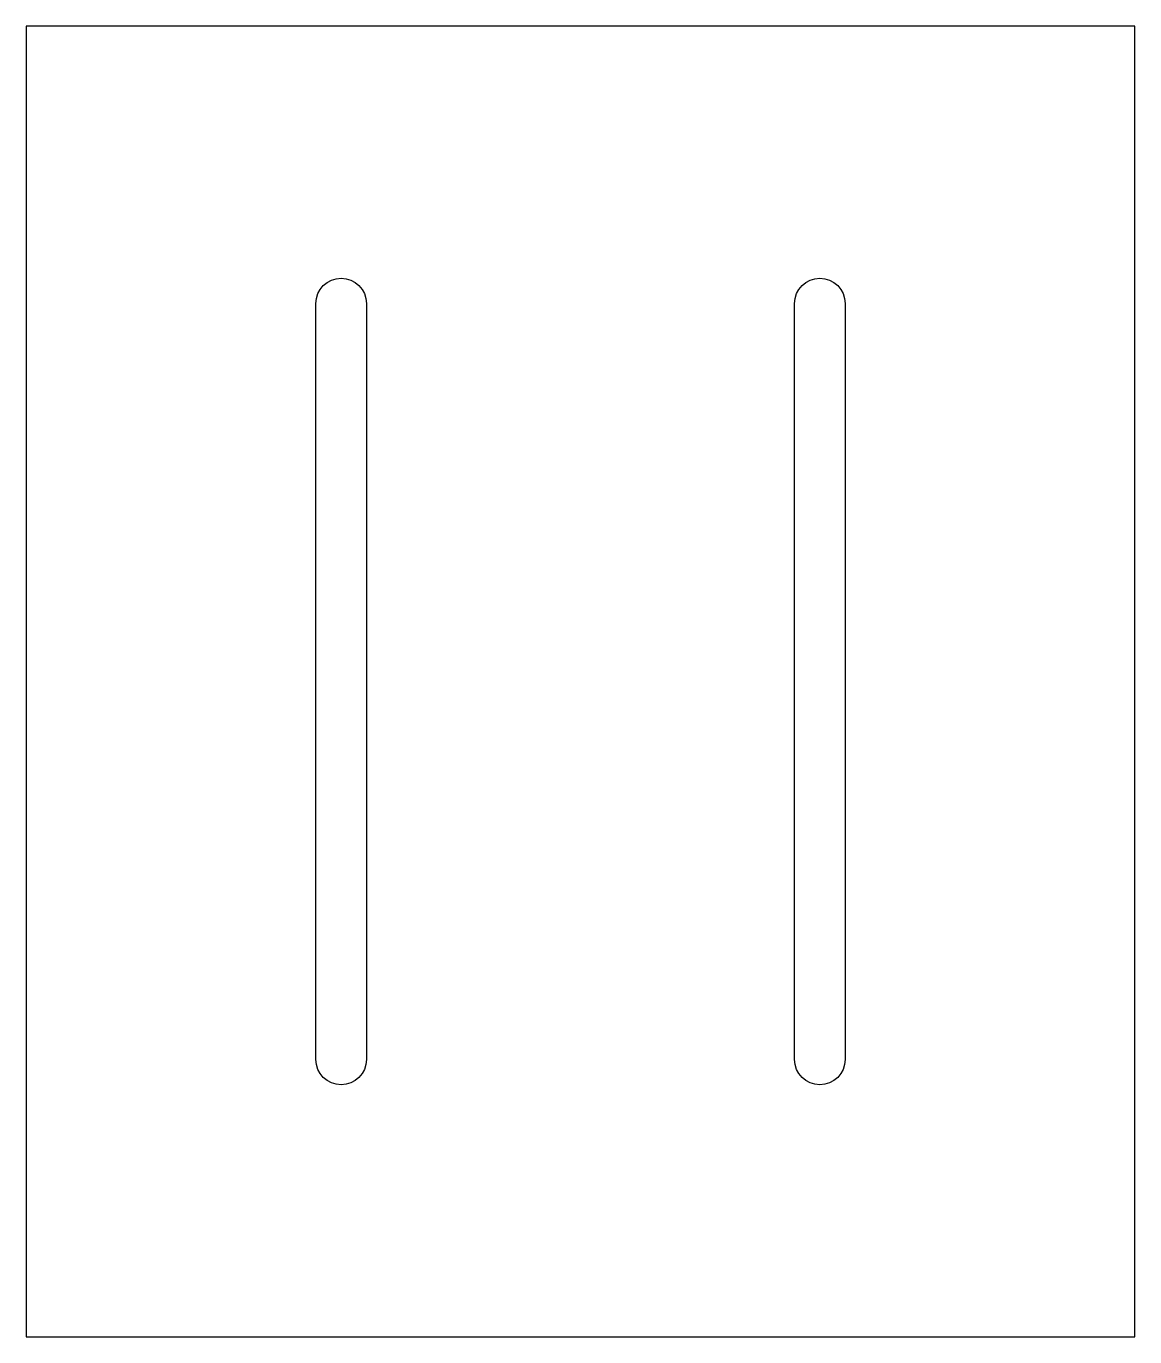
# Model space of a CAD drawing. Header units: millimetres. Extents: x -44 to 44, y -52 to 52.
import ezdxf

# ---------------------------------------------------------------- set-up
doc = ezdxf.new("R2010")
doc.units = ezdxf.units.MM

msp = doc.modelspace()

# ---------------------------------------------------------------- linework, layer by layer
msp.add_lwpolyline([(-44, -52), (44, -52), (44, 52), (-44, 52)], close=True)
for points in [[(-21, 30, -1), (-17, 30), (-17, -30, -1), (-21, -30)], [(17, 30, -1), (21, 30), (21, -30, -1), (17, -30)]]:
    msp.add_lwpolyline(points, format="xyb", close=True)

doc.saveas('drawing.dxf')
